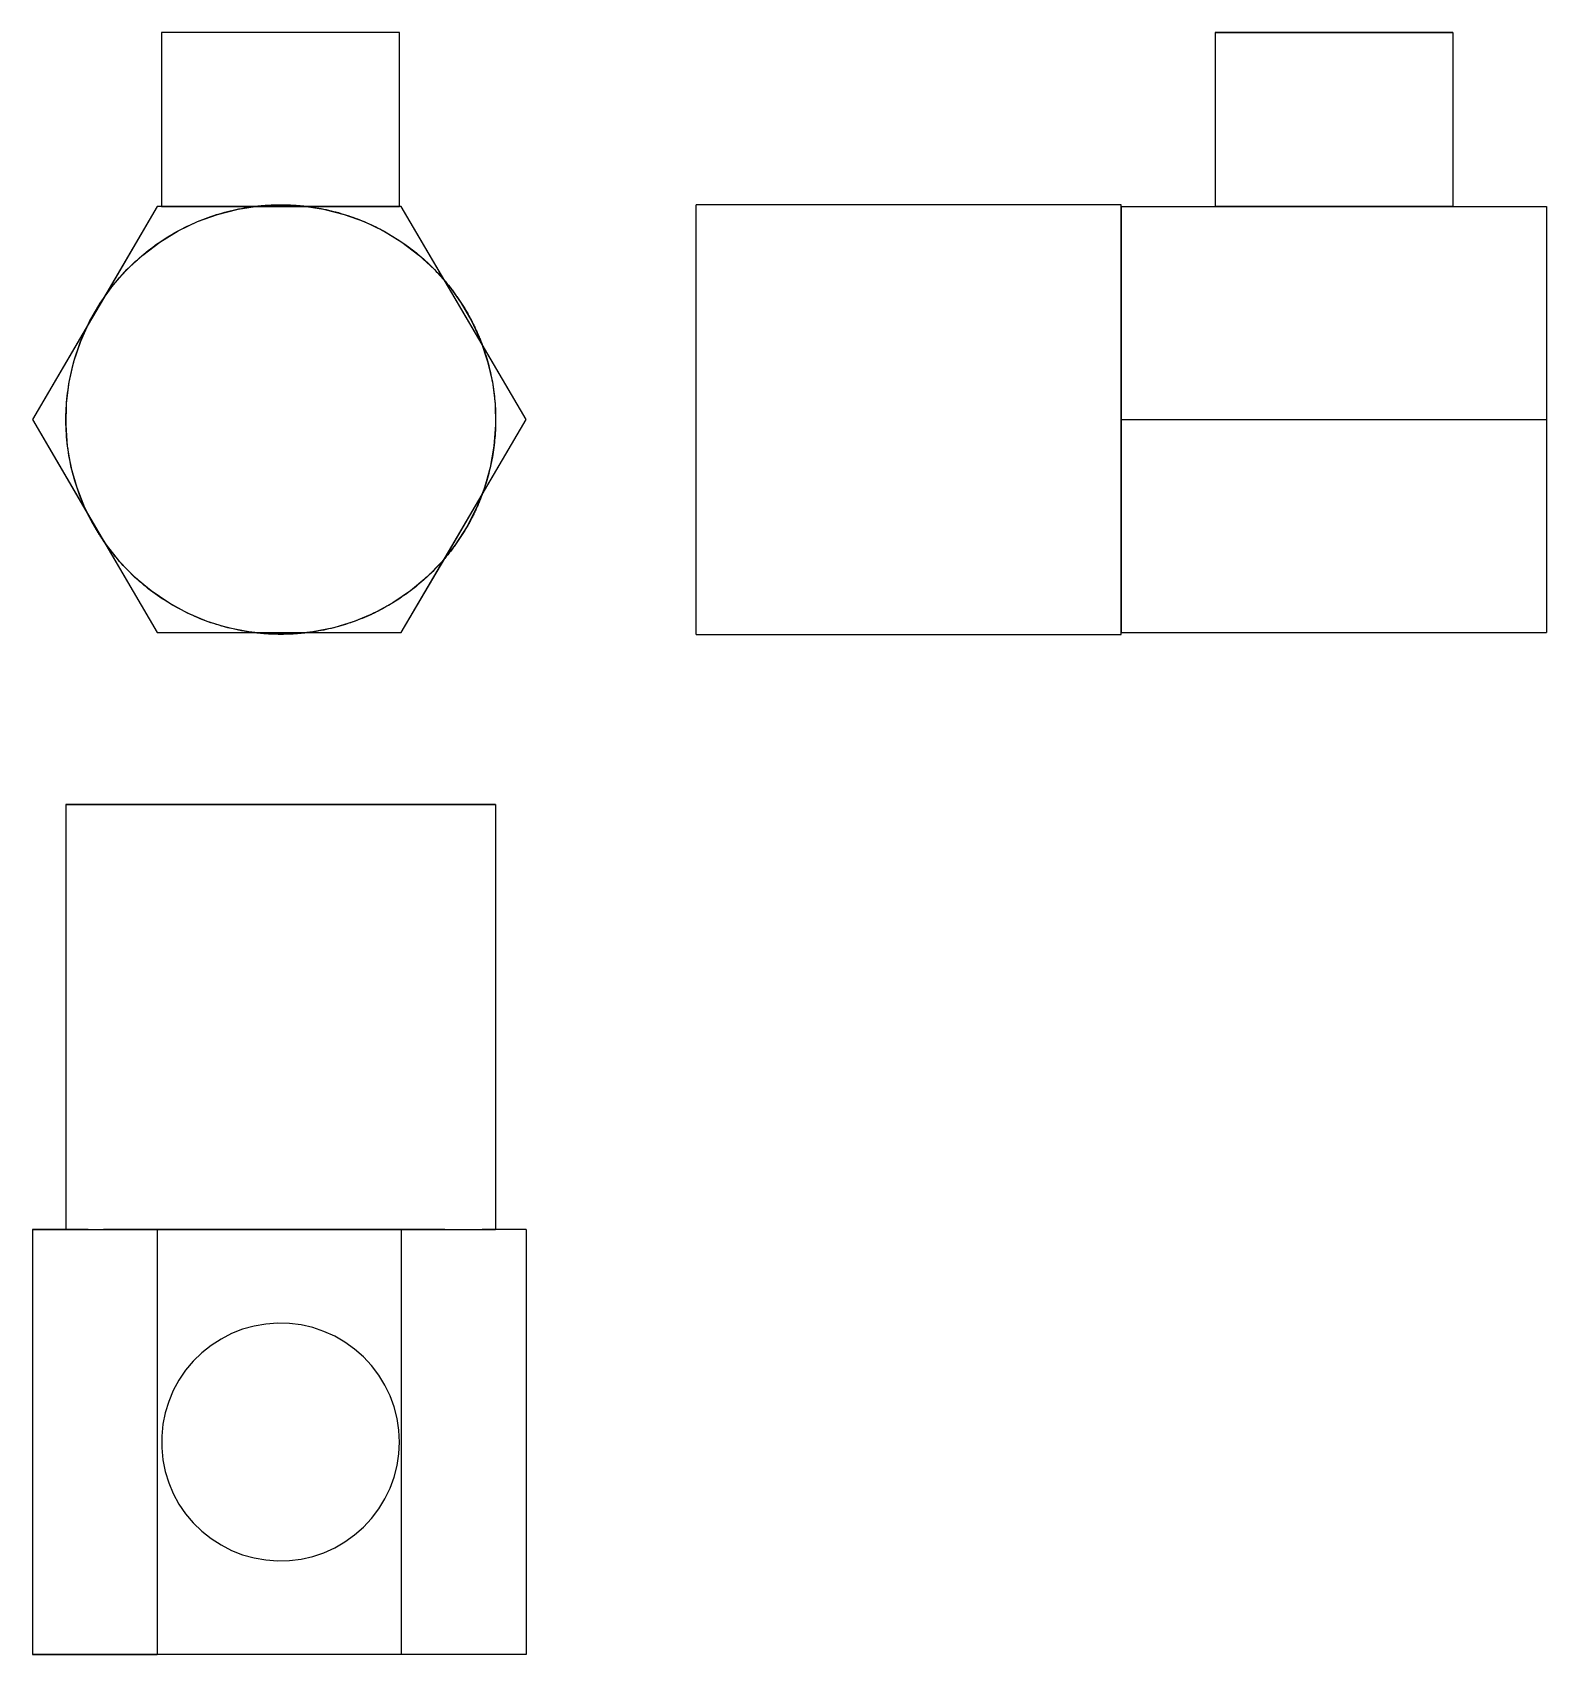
# Model space of a CAD drawing. Extents: x 0 to 1.56, y 0 to 1.67.
import ezdxf

# ---------------------------------------------------------------- set-up
doc = ezdxf.new("R2010")
doc.units = 0
doc.linetypes.add('HIDDEN', pattern=[9, 6, -3])
for name, color, linetype in [('FRONT', 7, 'CONTINUOUS'), ('FRONT_HID', 7, 'HIDDEN'), ('LEFT', 7, 'CONTINUOUS'), ('LEFT_HID', 7, 'HIDDEN'), ('TOP', 7, 'CONTINUOUS'), ('TOP_HID', 7, 'HIDDEN')]:
    doc.layers.add(name, color=color, linetype=linetype)

msp = doc.modelspace()

# ---------------------------------------------------------------- linework, layer by layer
at = {"layer": 'FRONT'}
for p, q in [((0.377549, 1.66949), (0.132812, 1.66949)), ((0.132812, 1.66949), (0.132812, 1.490213)), ((0.377549, 1.490213), (0.377549, 1.66949)), ((0.128289, 1.490213), (0.073037, 1.395823)), ((0.226654, 1.490213), (0.128289, 1.490213)), ((0.190353, 1.482284), (0.211709, 1.487722)), ((0.211709, 1.487722), (0.2335, 1.491006)), ((0.2335, 1.491006), (0.25551, 1.492105)), ((0.25551, 1.492105), (0.27752, 1.491006)), ((0.27752, 1.491006), (0.299311, 1.487722)), ((0.379523, 1.490213), (0.284365, 1.490213)), ((0.299311, 1.487722), (0.320666, 1.482284)), ((0.424165, 1.413949), (0.379523, 1.490213)), ((0.149791, 1.465185), (0.169645, 1.474747)), ((0.169645, 1.474747), (0.190353, 1.482284)), ((0.320666, 1.482284), (0.341374, 1.474747)), ((0.341374, 1.474747), (0.361229, 1.465185)), ((0.11342, 1.440388), (0.130986, 1.453694)), ((0.130986, 1.453694), (0.149791, 1.465185)), ((0.361229, 1.465185), (0.380033, 1.453694)), ((0.380033, 1.453694), (0.3976, 1.440388)), ((0.097266, 1.425399), (0.11342, 1.440388)), ((0.3976, 1.440388), (0.413754, 1.425399)), ((0.082684, 1.408876), (0.097266, 1.425399)), ((0.413754, 1.425399), (0.428336, 1.408876)), ((0.06982, 1.390983), (0.082684, 1.408876)), ((0.428336, 1.408876), (0.4412, 1.390983)), ((0.058801, 1.371899), (0.06982, 1.390983)), ((0.4412, 1.390983), (0.452218, 1.371899)), ((0.057379, 1.369074), (0, 1.271052)), ((0.049738, 1.351812), (0.058801, 1.371899)), ((0.452218, 1.371899), (0.461282, 1.351812)), ((0.042719, 1.330922), (0.049738, 1.351812)), ((0.461282, 1.351812), (0.4683, 1.330922)), ((0.507813, 1.271052), (0.462681, 1.348151)), ((0.037816, 1.309438), (0.042719, 1.330922)), ((0.4683, 1.330922), (0.473204, 1.309438)), ((0.035075, 1.287571), (0.037816, 1.309438)), ((0.473204, 1.309438), (0.475944, 1.287571)), ((0.034526, 1.265541), (0.035075, 1.287571)), ((0.475944, 1.287571), (0.476494, 1.265541)), ((0, 1.271052), (0.057379, 1.17303)), ((0.462681, 1.193953), (0.507813, 1.271052)), ((0.036173, 1.243566), (0.034526, 1.265541)), ((0.476494, 1.265541), (0.474847, 1.243566)), ((0.039999, 1.221863), (0.036173, 1.243566)), ((0.474847, 1.243566), (0.47102, 1.221863)), ((0.045968, 1.20065), (0.039999, 1.221863)), ((0.47102, 1.221863), (0.465052, 1.20065)), ((0.054019, 1.180136), (0.045968, 1.20065)), ((0.465052, 1.20065), (0.457001, 1.180136)), ((0.064073, 1.160526), (0.054019, 1.180136)), ((0.457001, 1.180136), (0.446947, 1.160526)), ((0.076029, 1.142014), (0.064073, 1.160526)), ((0.446947, 1.160526), (0.434991, 1.142014)), ((0.073037, 1.146281), (0.128289, 1.051891)), ((0.089769, 1.124785), (0.076029, 1.142014)), ((0.434991, 1.142014), (0.421251, 1.124785)), ((0.105156, 1.109009), (0.089769, 1.124785)), ((0.379523, 1.051891), (0.424165, 1.128155)), ((0.421251, 1.124785), (0.405864, 1.109009)), ((0.122037, 1.094844), (0.105156, 1.109009)), ((0.405864, 1.109009), (0.388982, 1.094844)), ((0.140245, 1.08243), (0.122037, 1.094844)), ((0.388982, 1.094844), (0.370774, 1.08243)), ((0.159599, 1.071891), (0.140245, 1.08243)), ((0.179905, 1.063331), (0.159599, 1.071891)), ((0.351421, 1.071891), (0.331114, 1.063331)), ((0.370774, 1.08243), (0.351421, 1.071891)), ((0.128289, 1.051891), (0.226654, 1.051891)), ((0.200963, 1.056835), (0.179905, 1.063331)), ((0.222564, 1.052468), (0.200963, 1.056835)), ((0.244491, 1.050274), (0.222564, 1.052468)), ((0.288456, 1.052468), (0.266528, 1.050274)), ((0.284365, 1.051891), (0.379523, 1.051891)), ((0.310056, 1.056835), (0.288456, 1.052468)), ((0.331114, 1.063331), (0.310056, 1.056835)), ((0.266528, 1.050274), (0.244491, 1.050274))]:
    msp.add_line(p, q, dxfattribs=at)
at = {"layer": 'FRONT_HID', "linetype": 'HIDDEN'}
for p, q in [((0.128289, 1.490213), (0, 1.271052)), ((0.379523, 1.490213), (0.128289, 1.490213)), ((0.377549, 1.490213), (0.132812, 1.490213)), ((0.132812, 1.490213), (0.377549, 1.490213)), ((0.200622, 1.485182), (0.203482, 1.485895)), ((0.203482, 1.485895), (0.206351, 1.486569)), ((0.206351, 1.486569), (0.20923, 1.487206)), ((0.20923, 1.487206), (0.212116, 1.487804)), ((0.212116, 1.487804), (0.215011, 1.488363)), ((0.215011, 1.488363), (0.217912, 1.488884)), ((0.217912, 1.488884), (0.22082, 1.489366)), ((0.22082, 1.489366), (0.223734, 1.489809)), ((0.223734, 1.489809), (0.226654, 1.490213)), ((0.226654, 1.490213), (0.22711, 1.490273)), ((0.284365, 1.490213), (0.226654, 1.490213)), ((0.22711, 1.490273), (0.227565, 1.490331)), ((0.227565, 1.490331), (0.228021, 1.490389)), ((0.228021, 1.490389), (0.228477, 1.490446)), ((0.228477, 1.490446), (0.228933, 1.490501)), ((0.228933, 1.490501), (0.229389, 1.490556)), ((0.229389, 1.490556), (0.229845, 1.49061)), ((0.229845, 1.49061), (0.230301, 1.490663)), ((0.230301, 1.490663), (0.230758, 1.490715)), ((0.230758, 1.490715), (0.231214, 1.490766)), ((0.231214, 1.490766), (0.231671, 1.490816)), ((0.231671, 1.490816), (0.232128, 1.490865)), ((0.232128, 1.490865), (0.232584, 1.490913)), ((0.232584, 1.490913), (0.233041, 1.49096)), ((0.233041, 1.49096), (0.233498, 1.491006)), ((0.233498, 1.491006), (0.233955, 1.491051)), ((0.233955, 1.491051), (0.234413, 1.491096)), ((0.234413, 1.491096), (0.23487, 1.491139)), ((0.23487, 1.491139), (0.235327, 1.491181)), ((0.235327, 1.491181), (0.235785, 1.491223)), ((0.235785, 1.491223), (0.236242, 1.491263)), ((0.236242, 1.491263), (0.2367, 1.491303)), ((0.2367, 1.491303), (0.237158, 1.491342)), ((0.237158, 1.491342), (0.237615, 1.491379)), ((0.237615, 1.491379), (0.238073, 1.491416)), ((0.238073, 1.491416), (0.238531, 1.491452)), ((0.238531, 1.491452), (0.238989, 1.491487)), ((0.238989, 1.491487), (0.239447, 1.49152)), ((0.239447, 1.49152), (0.239905, 1.491553)), ((0.239905, 1.491553), (0.240364, 1.491585)), ((0.240364, 1.491585), (0.240822, 1.491616)), ((0.240822, 1.491616), (0.24128, 1.491646)), ((0.24128, 1.491646), (0.241739, 1.491675)), ((0.241739, 1.491675), (0.242197, 1.491704)), ((0.242197, 1.491704), (0.242656, 1.491731)), ((0.242656, 1.491731), (0.243114, 1.491757)), ((0.243114, 1.491757), (0.243573, 1.491782)), ((0.243573, 1.491782), (0.244032, 1.491807)), ((0.244032, 1.491807), (0.24449, 1.49183)), ((0.24449, 1.49183), (0.244949, 1.491852)), ((0.244949, 1.491852), (0.245408, 1.491874)), ((0.245408, 1.491874), (0.245867, 1.491894)), ((0.245867, 1.491894), (0.246326, 1.491914)), ((0.246326, 1.491914), (0.246785, 1.491933)), ((0.246785, 1.491933), (0.247244, 1.49195)), ((0.247244, 1.49195), (0.247703, 1.491967)), ((0.247703, 1.491967), (0.248162, 1.491983)), ((0.248162, 1.491983), (0.248621, 1.491997)), ((0.248621, 1.491997), (0.24908, 1.492011)), ((0.24908, 1.492011), (0.249539, 1.492024)), ((0.249539, 1.492024), (0.249998, 1.492036)), ((0.249998, 1.492036), (0.250458, 1.492047)), ((0.250458, 1.492047), (0.250917, 1.492057)), ((0.250917, 1.492057), (0.251376, 1.492066)), ((0.251376, 1.492066), (0.251835, 1.492074)), ((0.251835, 1.492074), (0.252295, 1.492081)), ((0.252295, 1.492081), (0.252754, 1.492088)), ((0.252754, 1.492088), (0.253213, 1.492093)), ((0.253213, 1.492093), (0.253673, 1.492097)), ((0.253673, 1.492097), (0.254132, 1.4921)), ((0.254132, 1.4921), (0.254591, 1.492103)), ((0.254591, 1.492103), (0.255051, 1.492104)), ((0.255051, 1.492104), (0.25551, 1.492105)), ((0.25551, 1.492105), (0.255969, 1.492104)), ((0.255969, 1.492104), (0.256429, 1.492103)), ((0.256429, 1.492103), (0.256888, 1.4921)), ((0.256888, 1.4921), (0.257347, 1.492097)), ((0.257347, 1.492097), (0.257807, 1.492093)), ((0.257807, 1.492093), (0.258266, 1.492088)), ((0.258266, 1.492088), (0.258725, 1.492081)), ((0.258725, 1.492081), (0.259184, 1.492074)), ((0.259184, 1.492074), (0.259644, 1.492066)), ((0.259644, 1.492066), (0.260103, 1.492057)), ((0.260103, 1.492057), (0.260562, 1.492047)), ((0.260562, 1.492047), (0.261021, 1.492036)), ((0.261021, 1.492036), (0.26148, 1.492024)), ((0.26148, 1.492024), (0.26194, 1.492011)), ((0.26194, 1.492011), (0.262399, 1.491997)), ((0.262399, 1.491997), (0.262858, 1.491983)), ((0.262858, 1.491983), (0.263317, 1.491967)), ((0.263317, 1.491967), (0.263776, 1.49195)), ((0.263776, 1.49195), (0.264235, 1.491933)), ((0.264235, 1.491933), (0.264694, 1.491914)), ((0.264694, 1.491914), (0.265153, 1.491894)), ((0.265153, 1.491894), (0.265612, 1.491874)), ((0.265612, 1.491874), (0.266071, 1.491852)), ((0.266071, 1.491852), (0.266529, 1.49183)), ((0.266529, 1.49183), (0.266988, 1.491807)), ((0.266988, 1.491807), (0.267447, 1.491782)), ((0.267447, 1.491782), (0.267905, 1.491757)), ((0.267905, 1.491757), (0.268364, 1.491731)), ((0.268364, 1.491731), (0.268823, 1.491704)), ((0.268823, 1.491704), (0.269281, 1.491675)), ((0.269281, 1.491675), (0.269739, 1.491646)), ((0.269739, 1.491646), (0.270198, 1.491616)), ((0.270198, 1.491616), (0.270656, 1.491585)), ((0.270656, 1.491585), (0.271114, 1.491553)), ((0.271114, 1.491553), (0.271572, 1.49152)), ((0.271572, 1.49152), (0.272031, 1.491487)), ((0.272031, 1.491487), (0.272489, 1.491452)), ((0.272489, 1.491452), (0.272946, 1.491416)), ((0.272946, 1.491416), (0.273404, 1.491379)), ((0.273404, 1.491379), (0.273862, 1.491342)), ((0.273862, 1.491342), (0.27432, 1.491303)), ((0.27432, 1.491303), (0.274777, 1.491263)), ((0.274777, 1.491263), (0.275235, 1.491223)), ((0.275235, 1.491223), (0.275692, 1.491181)), ((0.275692, 1.491181), (0.27615, 1.491139)), ((0.27615, 1.491139), (0.276607, 1.491096)), ((0.276607, 1.491096), (0.277064, 1.491051)), ((0.277064, 1.491051), (0.277521, 1.491006)), ((0.277521, 1.491006), (0.277978, 1.49096)), ((0.277978, 1.49096), (0.278435, 1.490913)), ((0.278435, 1.490913), (0.278892, 1.490865)), ((0.278892, 1.490865), (0.279349, 1.490816)), ((0.279349, 1.490816), (0.279805, 1.490766)), ((0.279805, 1.490766), (0.280262, 1.490715)), ((0.280262, 1.490715), (0.280718, 1.490663)), ((0.280718, 1.490663), (0.281175, 1.49061)), ((0.281175, 1.49061), (0.281631, 1.490556)), ((0.281631, 1.490556), (0.282087, 1.490501)), ((0.282087, 1.490501), (0.282543, 1.490446)), ((0.282543, 1.490446), (0.282999, 1.490389)), ((0.282999, 1.490389), (0.283454, 1.490331)), ((0.283454, 1.490331), (0.28391, 1.490273)), ((0.28391, 1.490273), (0.284365, 1.490213)), ((0.284365, 1.490213), (0.286927, 1.489861)), ((0.286927, 1.489861), (0.289485, 1.489478)), ((0.289485, 1.489478), (0.292037, 1.489066)), ((0.292037, 1.489066), (0.294585, 1.488624)), ((0.294585, 1.488624), (0.297128, 1.488152)), ((0.297128, 1.488152), (0.299664, 1.48765)), ((0.299664, 1.48765), (0.302195, 1.487119)), ((0.302195, 1.487119), (0.304719, 1.486558)), ((0.304719, 1.486558), (0.307237, 1.485967)), ((0.307237, 1.485967), (0.309747, 1.485348)), ((0.507813, 1.271052), (0.379523, 1.490213)), ((0.156524, 1.468704), (0.159168, 1.470006)), ((0.159168, 1.470006), (0.16183, 1.471273)), ((0.16183, 1.471273), (0.164508, 1.472504)), ((0.164508, 1.472504), (0.167203, 1.4737)), ((0.167203, 1.4737), (0.169913, 1.47486)), ((0.169913, 1.47486), (0.172638, 1.475983)), ((0.172638, 1.475983), (0.175379, 1.47707)), ((0.175379, 1.47707), (0.178133, 1.47812)), ((0.178133, 1.47812), (0.180901, 1.479133)), ((0.180901, 1.479133), (0.183682, 1.48011)), ((0.183682, 1.48011), (0.186477, 1.481049)), ((0.186477, 1.481049), (0.189283, 1.481951)), ((0.189283, 1.481951), (0.192101, 1.482815)), ((0.192101, 1.482815), (0.194931, 1.483642)), ((0.194931, 1.483642), (0.197771, 1.484431)), ((0.197771, 1.484431), (0.200622, 1.485182)), ((0.309747, 1.485348), (0.31225, 1.484699)), ((0.31225, 1.484699), (0.314746, 1.48402)), ((0.314746, 1.48402), (0.317233, 1.483313)), ((0.317233, 1.483313), (0.319712, 1.482576)), ((0.319712, 1.482576), (0.322182, 1.481811)), ((0.322182, 1.481811), (0.324643, 1.481016)), ((0.324643, 1.481016), (0.327094, 1.480193)), ((0.327094, 1.480193), (0.329536, 1.479342)), ((0.329536, 1.479342), (0.331967, 1.478461)), ((0.331967, 1.478461), (0.334388, 1.477553)), ((0.334388, 1.477553), (0.336798, 1.476616)), ((0.336798, 1.476616), (0.339197, 1.475651)), ((0.339197, 1.475651), (0.341585, 1.474658)), ((0.341585, 1.474658), (0.343961, 1.473637)), ((0.343961, 1.473637), (0.346325, 1.472589)), ((0.346325, 1.472589), (0.348676, 1.471513)), ((0.348676, 1.471513), (0.351014, 1.470409)), ((0.351014, 1.470409), (0.35334, 1.469278)), ((0.35334, 1.469278), (0.355652, 1.46812)), ((0.128698, 1.452113), (0.131123, 1.453788)), ((0.131123, 1.453788), (0.133571, 1.45543)), ((0.133571, 1.45543), (0.136041, 1.45704)), ((0.136041, 1.45704), (0.138531, 1.458616)), ((0.138531, 1.458616), (0.141043, 1.46016)), ((0.141043, 1.46016), (0.143575, 1.461669)), ((0.143575, 1.461669), (0.146127, 1.463145)), ((0.146127, 1.463145), (0.148698, 1.464586)), ((0.148698, 1.464586), (0.151288, 1.465994)), ((0.151288, 1.465994), (0.153897, 1.467366)), ((0.153897, 1.467366), (0.156524, 1.468704)), ((0.355652, 1.46812), (0.35795, 1.466935)), ((0.35795, 1.466935), (0.360235, 1.465724)), ((0.360235, 1.465724), (0.362505, 1.464485)), ((0.362505, 1.464485), (0.36476, 1.46322)), ((0.36476, 1.46322), (0.367001, 1.461929)), ((0.367001, 1.461929), (0.369226, 1.460612)), ((0.369226, 1.460612), (0.371436, 1.459269)), ((0.371436, 1.459269), (0.373629, 1.4579)), ((0.373629, 1.4579), (0.375807, 1.456505)), ((0.375807, 1.456505), (0.377968, 1.455085)), ((0.377968, 1.455085), (0.380113, 1.45364)), ((0.380113, 1.45364), (0.38224, 1.45217)), ((0.107931, 1.435627), (0.110139, 1.43758)), ((0.110139, 1.43758), (0.112373, 1.439504)), ((0.112373, 1.439504), (0.114632, 1.441398)), ((0.114632, 1.441398), (0.116916, 1.443261)), ((0.116916, 1.443261), (0.119224, 1.445094)), ((0.119224, 1.445094), (0.121557, 1.446896)), ((0.121557, 1.446896), (0.123914, 1.448666)), ((0.123914, 1.448666), (0.126294, 1.450406)), ((0.126294, 1.450406), (0.128698, 1.452113)), ((0.38224, 1.45217), (0.38435, 1.450675)), ((0.38435, 1.450675), (0.386442, 1.449156)), ((0.386442, 1.449156), (0.388517, 1.447612)), ((0.388517, 1.447612), (0.390573, 1.446044)), ((0.390573, 1.446044), (0.392611, 1.444452)), ((0.392611, 1.444452), (0.39463, 1.442837)), ((0.39463, 1.442837), (0.39663, 1.441197)), ((0.39663, 1.441197), (0.398611, 1.439535)), ((0.398611, 1.439535), (0.400572, 1.437849)), ((0.400572, 1.437849), (0.402513, 1.436141)), ((0.402513, 1.436141), (0.404434, 1.43441)), ((0.091246, 1.418977), (0.093233, 1.421154)), ((0.093233, 1.421154), (0.095249, 1.423305)), ((0.095249, 1.423305), (0.097294, 1.425428)), ((0.097294, 1.425428), (0.099367, 1.427524)), ((0.099367, 1.427524), (0.101467, 1.429593)), ((0.101467, 1.429593), (0.103595, 1.431633)), ((0.103595, 1.431633), (0.10575, 1.433644)), ((0.10575, 1.433644), (0.107931, 1.435627)), ((0.404434, 1.43441), (0.406335, 1.432657)), ((0.406335, 1.432657), (0.408215, 1.430882)), ((0.408215, 1.430882), (0.410074, 1.429084)), ((0.410074, 1.429084), (0.411912, 1.427266)), ((0.411912, 1.427266), (0.413729, 1.425425)), ((0.413729, 1.425425), (0.415524, 1.423564)), ((0.415524, 1.423564), (0.417297, 1.421682)), ((0.417297, 1.421682), (0.419048, 1.419779)), ((0.419048, 1.419779), (0.420776, 1.417856)), ((0.076429, 1.400645), (0.078173, 1.403021)), ((0.078173, 1.403021), (0.079949, 1.405374)), ((0.079949, 1.405374), (0.081755, 1.407704)), ((0.081755, 1.407704), (0.083593, 1.410009)), ((0.083593, 1.410009), (0.085461, 1.412289)), ((0.085461, 1.412289), (0.08736, 1.414544)), ((0.08736, 1.414544), (0.089288, 1.416773)), ((0.089288, 1.416773), (0.091246, 1.418977)), ((0.420776, 1.417856), (0.422482, 1.415912)), ((0.422482, 1.415912), (0.424165, 1.413949)), ((0.462681, 1.348151), (0.424165, 1.413949)), ((0.424165, 1.413949), (0.424949, 1.413019)), ((0.424949, 1.413019), (0.425728, 1.412085)), ((0.425728, 1.412085), (0.426501, 1.411146)), ((0.426501, 1.411146), (0.427269, 1.410203)), ((0.427269, 1.410203), (0.428032, 1.409256)), ((0.428032, 1.409256), (0.42879, 1.408304)), ((0.42879, 1.408304), (0.429543, 1.407349)), ((0.429543, 1.407349), (0.43029, 1.406389)), ((0.43029, 1.406389), (0.431032, 1.405426)), ((0.431032, 1.405426), (0.431769, 1.404458)), ((0.431769, 1.404458), (0.4325, 1.403486)), ((0.4325, 1.403486), (0.433226, 1.40251)), ((0.433226, 1.40251), (0.433947, 1.40153)), ((0.073037, 1.395823), (0.057379, 1.369074)), ((0.066375, 1.385474), (0.06663, 1.385895)), ((0.06663, 1.385895), (0.066887, 1.386315)), ((0.066887, 1.386315), (0.067144, 1.386735)), ((0.067144, 1.386735), (0.067402, 1.387154)), ((0.067402, 1.387154), (0.067661, 1.387573)), ((0.067661, 1.387573), (0.067921, 1.387991)), ((0.067921, 1.387991), (0.068182, 1.388409)), ((0.068182, 1.388409), (0.068444, 1.388826)), ((0.068444, 1.388826), (0.068707, 1.389242)), ((0.068707, 1.389242), (0.06897, 1.389658)), ((0.06897, 1.389658), (0.069235, 1.390073)), ((0.069235, 1.390073), (0.069501, 1.390488)), ((0.069501, 1.390488), (0.069767, 1.390902)), ((0.069767, 1.390902), (0.070035, 1.391315)), ((0.070035, 1.391315), (0.070303, 1.391728)), ((0.070303, 1.391728), (0.070572, 1.39214)), ((0.070572, 1.39214), (0.070842, 1.392552)), ((0.070842, 1.392552), (0.071113, 1.392963)), ((0.071113, 1.392963), (0.071385, 1.393373)), ((0.071385, 1.393373), (0.071658, 1.393783)), ((0.071658, 1.393783), (0.071932, 1.394192)), ((0.071932, 1.394192), (0.072207, 1.394601)), ((0.072207, 1.394601), (0.072483, 1.395009)), ((0.072483, 1.395009), (0.072759, 1.395416)), ((0.072759, 1.395416), (0.073037, 1.395823)), ((0.073037, 1.395823), (0.074717, 1.398245)), ((0.074717, 1.398245), (0.076429, 1.400645)), ((0.433947, 1.40153), (0.434662, 1.400547)), ((0.434662, 1.400547), (0.435372, 1.399559)), ((0.435372, 1.399559), (0.436076, 1.398567)), ((0.436076, 1.398567), (0.436775, 1.397572)), ((0.436775, 1.397572), (0.437468, 1.396573)), ((0.437468, 1.396573), (0.438156, 1.39557)), ((0.438156, 1.39557), (0.438838, 1.394563)), ((0.438838, 1.394563), (0.439515, 1.393552)), ((0.439515, 1.393552), (0.440186, 1.392538)), ((0.440186, 1.392538), (0.440852, 1.39152)), ((0.440852, 1.39152), (0.441512, 1.390498)), ((0.441512, 1.390498), (0.442167, 1.389473)), ((0.442167, 1.389473), (0.442815, 1.388444)), ((0.442815, 1.388444), (0.443458, 1.387412)), ((0.443458, 1.387412), (0.444096, 1.386376)), ((0.444096, 1.386376), (0.444727, 1.385337)), ((0.05597, 1.366174), (0.057379, 1.369074)), ((0.057379, 1.369074), (0.057597, 1.369515)), ((0.057597, 1.369515), (0.057817, 1.369956)), ((0.057817, 1.369956), (0.058038, 1.370396)), ((0.058038, 1.370396), (0.05826, 1.370835)), ((0.05826, 1.370835), (0.058483, 1.371275)), ((0.058483, 1.371275), (0.058706, 1.371713)), ((0.058706, 1.371713), (0.058931, 1.372151)), ((0.058931, 1.372151), (0.059157, 1.372589)), ((0.059157, 1.372589), (0.059383, 1.373026)), ((0.059383, 1.373026), (0.059611, 1.373463)), ((0.059611, 1.373463), (0.05984, 1.373899)), ((0.05984, 1.373899), (0.060069, 1.374334)), ((0.060069, 1.374334), (0.0603, 1.374769)), ((0.0603, 1.374769), (0.060531, 1.375204)), ((0.060531, 1.375204), (0.060764, 1.375638)), ((0.060764, 1.375638), (0.060997, 1.376072)), ((0.060997, 1.376072), (0.061232, 1.376505)), ((0.061232, 1.376505), (0.061467, 1.376937)), ((0.061467, 1.376937), (0.061703, 1.377369)), ((0.061703, 1.377369), (0.061941, 1.3778)), ((0.061941, 1.3778), (0.062179, 1.378231)), ((0.062179, 1.378231), (0.062418, 1.378662)), ((0.062418, 1.378662), (0.062658, 1.379092)), ((0.062658, 1.379092), (0.062899, 1.379521)), ((0.062899, 1.379521), (0.063141, 1.37995)), ((0.063141, 1.37995), (0.063385, 1.380378)), ((0.063385, 1.380378), (0.063629, 1.380806)), ((0.063629, 1.380806), (0.063873, 1.381233)), ((0.063873, 1.381233), (0.064119, 1.381659)), ((0.064119, 1.381659), (0.064366, 1.382085)), ((0.064366, 1.382085), (0.064614, 1.382511)), ((0.064614, 1.382511), (0.064863, 1.382936)), ((0.064863, 1.382936), (0.065112, 1.38336)), ((0.065112, 1.38336), (0.065363, 1.383784)), ((0.065363, 1.383784), (0.065615, 1.384207)), ((0.065615, 1.384207), (0.065867, 1.38463)), ((0.065867, 1.38463), (0.066121, 1.385052)), ((0.066121, 1.385052), (0.066375, 1.385474)), ((0.444727, 1.385337), (0.445353, 1.384294)), ((0.445353, 1.384294), (0.445974, 1.383248)), ((0.445974, 1.383248), (0.446588, 1.382198)), ((0.446588, 1.382198), (0.447197, 1.381145)), ((0.447197, 1.381145), (0.447799, 1.380089)), ((0.447799, 1.380089), (0.448396, 1.379029)), ((0.448396, 1.379029), (0.448988, 1.377966)), ((0.448988, 1.377966), (0.449573, 1.3769)), ((0.449573, 1.3769), (0.450152, 1.375831)), ((0.450152, 1.375831), (0.450726, 1.374758)), ((0.450726, 1.374758), (0.451294, 1.373682)), ((0.451294, 1.373682), (0.451855, 1.372604)), ((0.451855, 1.372604), (0.452411, 1.371522)), ((0.452411, 1.371522), (0.452961, 1.370437)), ((0.452961, 1.370437), (0.453505, 1.369349)), ((0.453505, 1.369349), (0.454043, 1.368258)), ((0.04957, 1.351383), (0.050763, 1.354378)), ((0.050763, 1.354378), (0.052, 1.357355)), ((0.052, 1.357355), (0.053281, 1.360314)), ((0.053281, 1.360314), (0.054604, 1.363254)), ((0.054604, 1.363254), (0.05597, 1.366174)), ((0.454043, 1.368258), (0.454574, 1.367164)), ((0.454574, 1.367164), (0.4551, 1.366068)), ((0.4551, 1.366068), (0.45562, 1.364968)), ((0.45562, 1.364968), (0.456134, 1.363865)), ((0.456134, 1.363865), (0.456641, 1.36276)), ((0.456641, 1.36276), (0.457143, 1.361652)), ((0.457143, 1.361652), (0.457638, 1.360541)), ((0.457638, 1.360541), (0.458128, 1.359428)), ((0.458128, 1.359428), (0.458611, 1.358312)), ((0.458611, 1.358312), (0.459088, 1.357193)), ((0.459088, 1.357193), (0.459559, 1.356072)), ((0.459559, 1.356072), (0.460024, 1.354948)), ((0.460024, 1.354948), (0.460482, 1.353821)), ((0.460482, 1.353821), (0.460934, 1.352692)), ((0.460934, 1.352692), (0.46138, 1.35156)), ((0.043337, 1.333077), (0.044264, 1.336164)), ((0.044264, 1.336164), (0.045236, 1.339238)), ((0.045236, 1.339238), (0.046253, 1.342298)), ((0.046253, 1.342298), (0.047315, 1.345342)), ((0.047315, 1.345342), (0.04842, 1.348371)), ((0.04842, 1.348371), (0.04957, 1.351383)), ((0.46138, 1.35156), (0.46182, 1.350426)), ((0.46182, 1.350426), (0.462254, 1.34929)), ((0.462254, 1.34929), (0.462681, 1.348151)), ((0.462681, 1.348151), (0.46354, 1.345803)), ((0.46354, 1.345803), (0.464372, 1.343446)), ((0.464372, 1.343446), (0.465177, 1.341079)), ((0.465177, 1.341079), (0.465956, 1.338703)), ((0.465956, 1.338703), (0.466708, 1.336319)), ((0.466708, 1.336319), (0.467432, 1.333926)), ((0.039382, 1.317453), (0.040082, 1.3206)), ((0.040082, 1.3206), (0.040827, 1.323737)), ((0.040827, 1.323737), (0.041618, 1.326862)), ((0.041618, 1.326862), (0.042455, 1.329976)), ((0.042455, 1.329976), (0.043337, 1.333077)), ((0.467432, 1.333926), (0.46813, 1.331525)), ((0.46813, 1.331525), (0.4688, 1.329116)), ((0.4688, 1.329116), (0.469443, 1.3267)), ((0.469443, 1.3267), (0.470059, 1.324277)), ((0.470059, 1.324277), (0.470647, 1.321847)), ((0.470647, 1.321847), (0.471208, 1.319411)), ((0.471208, 1.319411), (0.471741, 1.316968)), ((0.036576, 1.301583), (0.037044, 1.304772)), ((0.037044, 1.304772), (0.037559, 1.307955)), ((0.037559, 1.307955), (0.038121, 1.31113)), ((0.038121, 1.31113), (0.038728, 1.314296)), ((0.038728, 1.314296), (0.039382, 1.317453)), ((0.471741, 1.316968), (0.472247, 1.31452)), ((0.472247, 1.31452), (0.472724, 1.312066)), ((0.472724, 1.312066), (0.473174, 1.309606)), ((0.473174, 1.309606), (0.473597, 1.307142)), ((0.473597, 1.307142), (0.473991, 1.304673)), ((0.473991, 1.304673), (0.474357, 1.3022)), ((0.034745, 1.282331), (0.034933, 1.28555)), ((0.034933, 1.28555), (0.035168, 1.288765)), ((0.035168, 1.288765), (0.03545, 1.291977)), ((0.03545, 1.291977), (0.035778, 1.295184)), ((0.035778, 1.295184), (0.036154, 1.298386)), ((0.036154, 1.298386), (0.036576, 1.301583)), ((0.474357, 1.3022), (0.474695, 1.299723)), ((0.474695, 1.299723), (0.475006, 1.297242)), ((0.475006, 1.297242), (0.475288, 1.294758)), ((0.475288, 1.294758), (0.475542, 1.292271)), ((0.475542, 1.292271), (0.475768, 1.289781)), ((0.475768, 1.289781), (0.475965, 1.287289)), ((0.475965, 1.287289), (0.476135, 1.284794)), ((0, 1.271052), (0.128289, 1.051891)), ((0.034463, 1.272664), (0.03451, 1.275888)), ((0.034463, 1.26944), (0.034463, 1.272664)), ((0.03451, 1.266216), (0.034463, 1.26944)), ((0.03451, 1.275888), (0.034604, 1.27911)), ((0.034604, 1.27911), (0.034745, 1.282331)), ((0.379523, 1.051891), (0.507813, 1.271052)), ((0.476135, 1.284794), (0.476276, 1.282298)), ((0.476276, 1.282298), (0.476389, 1.2798)), ((0.476389, 1.2798), (0.476474, 1.277302)), ((0.476474, 1.277302), (0.476531, 1.274802)), ((0.476531, 1.274802), (0.476559, 1.272302)), ((0.476559, 1.269802), (0.476531, 1.267302)), ((0.476559, 1.272302), (0.476559, 1.269802)), ((0.034604, 1.262994), (0.03451, 1.266216)), ((0.034745, 1.259773), (0.034604, 1.262994)), ((0.034933, 1.256554), (0.034745, 1.259773)), ((0.035168, 1.253339), (0.034933, 1.256554)), ((0.03545, 1.250127), (0.035168, 1.253339)), ((0.475768, 1.252323), (0.475542, 1.249834)), ((0.475965, 1.254816), (0.475768, 1.252323)), ((0.476135, 1.25731), (0.475965, 1.254816)), ((0.476276, 1.259806), (0.476135, 1.25731)), ((0.476389, 1.262304), (0.476276, 1.259806)), ((0.476474, 1.264803), (0.476389, 1.262304)), ((0.476531, 1.267302), (0.476474, 1.264803)), ((0.035778, 1.24692), (0.03545, 1.250127)), ((0.036154, 1.243718), (0.035778, 1.24692)), ((0.036576, 1.240522), (0.036154, 1.243718)), ((0.037044, 1.237332), (0.036576, 1.240522)), ((0.037559, 1.234149), (0.037044, 1.237332)), ((0.473991, 1.237431), (0.473597, 1.234962)), ((0.474357, 1.239904), (0.473991, 1.237431)), ((0.474695, 1.242381), (0.474357, 1.239904)), ((0.475006, 1.244862), (0.474695, 1.242381)), ((0.475288, 1.247346), (0.475006, 1.244862)), ((0.475542, 1.249834), (0.475288, 1.247346)), ((0.038121, 1.230975), (0.037559, 1.234149)), ((0.038728, 1.227808), (0.038121, 1.230975)), ((0.039382, 1.224651), (0.038728, 1.227808)), ((0.040082, 1.221504), (0.039382, 1.224651)), ((0.040827, 1.218368), (0.040082, 1.221504)), ((0.470647, 1.220257), (0.470059, 1.217827)), ((0.471208, 1.222693), (0.470647, 1.220257)), ((0.471741, 1.225136), (0.471208, 1.222693)), ((0.472247, 1.227585), (0.471741, 1.225136)), ((0.472724, 1.230039), (0.472247, 1.227585)), ((0.473174, 1.232498), (0.472724, 1.230039)), ((0.473597, 1.234962), (0.473174, 1.232498)), ((0.041618, 1.215242), (0.040827, 1.218368)), ((0.042455, 1.212129), (0.041618, 1.215242)), ((0.043337, 1.209028), (0.042455, 1.212129)), ((0.044264, 1.20594), (0.043337, 1.209028)), ((0.045236, 1.202866), (0.044264, 1.20594)), ((0.046253, 1.199806), (0.045236, 1.202866)), ((0.465956, 1.203401), (0.465177, 1.201025)), ((0.466708, 1.205786), (0.465956, 1.203401)), ((0.467432, 1.208178), (0.466708, 1.205786)), ((0.46813, 1.210579), (0.467432, 1.208178)), ((0.4688, 1.212988), (0.46813, 1.210579)), ((0.469443, 1.215404), (0.4688, 1.212988)), ((0.470059, 1.217827), (0.469443, 1.215404)), ((0.047315, 1.196762), (0.046253, 1.199806)), ((0.04842, 1.193734), (0.047315, 1.196762)), ((0.04957, 1.190722), (0.04842, 1.193734)), ((0.050763, 1.187727), (0.04957, 1.190722)), ((0.052, 1.184749), (0.050763, 1.187727)), ((0.424165, 1.128155), (0.462681, 1.193953)), ((0.459559, 1.186033), (0.459088, 1.184911)), ((0.460024, 1.187157), (0.459559, 1.186033)), ((0.460482, 1.188283), (0.460024, 1.187157)), ((0.460934, 1.189412), (0.460482, 1.188283)), ((0.46138, 1.190544), (0.460934, 1.189412)), ((0.46182, 1.191678), (0.46138, 1.190544)), ((0.462254, 1.192814), (0.46182, 1.191678)), ((0.462681, 1.193953), (0.462254, 1.192814)), ((0.46354, 1.196301), (0.462681, 1.193953)), ((0.464372, 1.198659), (0.46354, 1.196301)), ((0.465177, 1.201025), (0.464372, 1.198659)), ((0.053281, 1.181791), (0.052, 1.184749)), ((0.054604, 1.178851), (0.053281, 1.181791)), ((0.05597, 1.17593), (0.054604, 1.178851)), ((0.057379, 1.17303), (0.05597, 1.17593)), ((0.057597, 1.172589), (0.057379, 1.17303)), ((0.057379, 1.17303), (0.073037, 1.146281)), ((0.057817, 1.172149), (0.057597, 1.172589)), ((0.058038, 1.171709), (0.057817, 1.172149)), ((0.05826, 1.171269), (0.058038, 1.171709)), ((0.058483, 1.17083), (0.05826, 1.171269)), ((0.058706, 1.170391), (0.058483, 1.17083)), ((0.058931, 1.169953), (0.058706, 1.170391)), ((0.059157, 1.169515), (0.058931, 1.169953)), ((0.059383, 1.169078), (0.059157, 1.169515)), ((0.059611, 1.168642), (0.059383, 1.169078)), ((0.451855, 1.169501), (0.451294, 1.168422)), ((0.452411, 1.170583), (0.451855, 1.169501)), ((0.452961, 1.171667), (0.452411, 1.170583)), ((0.453505, 1.172755), (0.452961, 1.171667)), ((0.454043, 1.173846), (0.453505, 1.172755)), ((0.454574, 1.17494), (0.454043, 1.173846)), ((0.4551, 1.176037), (0.454574, 1.17494)), ((0.45562, 1.177136), (0.4551, 1.176037)), ((0.456134, 1.178239), (0.45562, 1.177136)), ((0.456641, 1.179344), (0.456134, 1.178239)), ((0.457143, 1.180452), (0.456641, 1.179344)), ((0.457638, 1.181563), (0.457143, 1.180452)), ((0.458128, 1.182676), (0.457638, 1.181563)), ((0.458611, 1.183793), (0.458128, 1.182676)), ((0.459088, 1.184911), (0.458611, 1.183793)), ((0.05984, 1.168206), (0.059611, 1.168642)), ((0.060069, 1.16777), (0.05984, 1.168206)), ((0.0603, 1.167335), (0.060069, 1.16777)), ((0.060531, 1.1669), (0.0603, 1.167335)), ((0.060764, 1.166466), (0.060531, 1.1669)), ((0.060997, 1.166033), (0.060764, 1.166466)), ((0.061232, 1.1656), (0.060997, 1.166033)), ((0.061467, 1.165167), (0.061232, 1.1656)), ((0.061703, 1.164735), (0.061467, 1.165167)), ((0.061941, 1.164304), (0.061703, 1.164735)), ((0.062179, 1.163873), (0.061941, 1.164304)), ((0.062418, 1.163443), (0.062179, 1.163873)), ((0.062658, 1.163013), (0.062418, 1.163443)), ((0.062899, 1.162583), (0.062658, 1.163013)), ((0.063141, 1.162155), (0.062899, 1.162583)), ((0.063385, 1.161726), (0.063141, 1.162155)), ((0.063629, 1.161299), (0.063385, 1.161726)), ((0.063873, 1.160872), (0.063629, 1.161299)), ((0.064119, 1.160445), (0.063873, 1.160872)), ((0.064366, 1.160019), (0.064119, 1.160445)), ((0.064614, 1.159594), (0.064366, 1.160019)), ((0.064863, 1.159169), (0.064614, 1.159594)), ((0.065112, 1.158744), (0.064863, 1.159169)), ((0.065363, 1.15832), (0.065112, 1.158744)), ((0.065615, 1.157897), (0.065363, 1.15832)), ((0.065867, 1.157474), (0.065615, 1.157897)), ((0.066121, 1.157052), (0.065867, 1.157474)), ((0.066375, 1.156631), (0.066121, 1.157052)), ((0.06663, 1.15621), (0.066375, 1.156631)), ((0.066887, 1.155789), (0.06663, 1.15621)), ((0.067144, 1.155369), (0.066887, 1.155789)), ((0.067402, 1.15495), (0.067144, 1.155369)), ((0.067661, 1.154531), (0.067402, 1.15495)), ((0.067921, 1.154113), (0.067661, 1.154531)), ((0.068182, 1.153696), (0.067921, 1.154113)), ((0.068444, 1.153279), (0.068182, 1.153696)), ((0.068707, 1.152862), (0.068444, 1.153279)), ((0.06897, 1.152446), (0.068707, 1.152862)), ((0.069235, 1.152031), (0.06897, 1.152446)), ((0.069501, 1.151617), (0.069235, 1.152031)), ((0.442167, 1.152631), (0.441512, 1.151606)), ((0.442815, 1.15366), (0.442167, 1.152631)), ((0.443458, 1.154692), (0.442815, 1.15366)), ((0.444096, 1.155728), (0.443458, 1.154692)), ((0.444727, 1.156767), (0.444096, 1.155728)), ((0.445353, 1.15781), (0.444727, 1.156767)), ((0.445974, 1.158857), (0.445353, 1.15781)), ((0.446588, 1.159906), (0.445974, 1.158857)), ((0.447197, 1.160959), (0.446588, 1.159906)), ((0.447799, 1.162016), (0.447197, 1.160959)), ((0.448396, 1.163075), (0.447799, 1.162016)), ((0.448988, 1.164138), (0.448396, 1.163075)), ((0.449573, 1.165204), (0.448988, 1.164138)), ((0.450152, 1.166274), (0.449573, 1.165204)), ((0.450726, 1.167346), (0.450152, 1.166274)), ((0.451294, 1.168422), (0.450726, 1.167346)), ((0.069767, 1.151203), (0.069501, 1.151617)), ((0.070035, 1.150789), (0.069767, 1.151203)), ((0.070303, 1.150376), (0.070035, 1.150789)), ((0.070572, 1.149964), (0.070303, 1.150376)), ((0.070842, 1.149552), (0.070572, 1.149964)), ((0.071113, 1.149141), (0.070842, 1.149552)), ((0.071385, 1.148731), (0.071113, 1.149141)), ((0.071658, 1.148321), (0.071385, 1.148731)), ((0.071932, 1.147912), (0.071658, 1.148321)), ((0.072207, 1.147503), (0.071932, 1.147912)), ((0.072483, 1.147095), (0.072207, 1.147503)), ((0.072759, 1.146688), (0.072483, 1.147095)), ((0.073037, 1.146281), (0.072759, 1.146688)), ((0.074717, 1.143859), (0.073037, 1.146281)), ((0.076429, 1.141459), (0.074717, 1.143859)), ((0.078173, 1.139083), (0.076429, 1.141459)), ((0.079949, 1.13673), (0.078173, 1.139083)), ((0.081755, 1.134401), (0.079949, 1.13673)), ((0.43029, 1.135715), (0.429543, 1.134755)), ((0.431032, 1.136679), (0.43029, 1.135715)), ((0.431769, 1.137646), (0.431032, 1.136679)), ((0.4325, 1.138618), (0.431769, 1.137646)), ((0.433226, 1.139594), (0.4325, 1.138618)), ((0.433947, 1.140574), (0.433226, 1.139594)), ((0.434662, 1.141558), (0.433947, 1.140574)), ((0.435372, 1.142545), (0.434662, 1.141558)), ((0.436076, 1.143537), (0.435372, 1.142545)), ((0.436775, 1.144532), (0.436076, 1.143537)), ((0.437468, 1.145532), (0.436775, 1.144532)), ((0.438156, 1.146535), (0.437468, 1.145532)), ((0.438838, 1.147541), (0.438156, 1.146535)), ((0.439515, 1.148552), (0.438838, 1.147541)), ((0.440186, 1.149566), (0.439515, 1.148552)), ((0.440852, 1.150584), (0.440186, 1.149566)), ((0.441512, 1.151606), (0.440852, 1.150584)), ((0.083593, 1.132096), (0.081755, 1.134401)), ((0.085461, 1.129816), (0.083593, 1.132096)), ((0.08736, 1.127561), (0.085461, 1.129816)), ((0.089288, 1.125331), (0.08736, 1.127561)), ((0.091246, 1.123127), (0.089288, 1.125331)), ((0.093233, 1.12095), (0.091246, 1.123127)), ((0.095249, 1.1188), (0.093233, 1.12095)), ((0.097294, 1.116676), (0.095249, 1.1188)), ((0.417297, 1.120423), (0.415524, 1.11854)), ((0.419048, 1.122326), (0.417297, 1.120423)), ((0.420776, 1.124249), (0.419048, 1.122326)), ((0.422482, 1.126192), (0.420776, 1.124249)), ((0.424165, 1.128155), (0.422482, 1.126192)), ((0.424949, 1.129085), (0.424165, 1.128155)), ((0.425728, 1.13002), (0.424949, 1.129085)), ((0.426501, 1.130958), (0.425728, 1.13002)), ((0.427269, 1.131901), (0.426501, 1.130958)), ((0.428032, 1.132848), (0.427269, 1.131901)), ((0.42879, 1.1338), (0.428032, 1.132848)), ((0.429543, 1.134755), (0.42879, 1.1338)), ((0.099367, 1.11458), (0.097294, 1.116676)), ((0.101467, 1.112512), (0.099367, 1.11458)), ((0.103595, 1.110472), (0.101467, 1.112512)), ((0.10575, 1.10846), (0.103595, 1.110472)), ((0.107931, 1.106477), (0.10575, 1.10846)), ((0.110139, 1.104524), (0.107931, 1.106477)), ((0.112373, 1.1026), (0.110139, 1.104524)), ((0.114632, 1.100707), (0.112373, 1.1026)), ((0.398611, 1.102569), (0.39663, 1.100907)), ((0.400572, 1.104255), (0.398611, 1.102569)), ((0.402513, 1.105963), (0.400572, 1.104255)), ((0.404434, 1.107694), (0.402513, 1.105963)), ((0.406335, 1.109447), (0.404434, 1.107694)), ((0.408215, 1.111223), (0.406335, 1.109447)), ((0.410074, 1.11302), (0.408215, 1.111223)), ((0.411912, 1.114839), (0.410074, 1.11302)), ((0.413729, 1.116679), (0.411912, 1.114839)), ((0.415524, 1.11854), (0.413729, 1.116679)), ((0.116916, 1.098843), (0.114632, 1.100707)), ((0.119224, 1.09701), (0.116916, 1.098843)), ((0.121557, 1.095208), (0.119224, 1.09701)), ((0.123914, 1.093438), (0.121557, 1.095208)), ((0.126294, 1.091699), (0.123914, 1.093438)), ((0.128698, 1.089992), (0.126294, 1.091699)), ((0.131123, 1.088317), (0.128698, 1.089992)), ((0.133571, 1.086674), (0.131123, 1.088317)), ((0.136041, 1.085065), (0.133571, 1.086674)), ((0.375807, 1.085599), (0.373629, 1.084205)), ((0.377968, 1.087019), (0.375807, 1.085599)), ((0.380113, 1.088464), (0.377968, 1.087019)), ((0.38224, 1.089934), (0.380113, 1.088464)), ((0.38435, 1.091429), (0.38224, 1.089934)), ((0.386442, 1.092948), (0.38435, 1.091429)), ((0.388517, 1.094492), (0.386442, 1.092948)), ((0.390573, 1.09606), (0.388517, 1.094492)), ((0.392611, 1.097652), (0.390573, 1.09606)), ((0.39463, 1.099268), (0.392611, 1.097652)), ((0.39663, 1.100907), (0.39463, 1.099268)), ((0.138531, 1.083488), (0.136041, 1.085065)), ((0.141043, 1.081945), (0.138531, 1.083488)), ((0.143575, 1.080435), (0.141043, 1.081945)), ((0.146127, 1.078959), (0.143575, 1.080435)), ((0.148698, 1.077518), (0.146127, 1.078959)), ((0.151288, 1.076111), (0.148698, 1.077518)), ((0.153897, 1.074738), (0.151288, 1.076111)), ((0.156524, 1.073401), (0.153897, 1.074738)), ((0.159168, 1.072098), (0.156524, 1.073401)), ((0.16183, 1.070831), (0.159168, 1.072098)), ((0.164508, 1.0696), (0.16183, 1.070831)), ((0.167203, 1.068404), (0.164508, 1.0696)), ((0.346325, 1.069516), (0.343961, 1.068467)), ((0.348676, 1.070592), (0.346325, 1.069516)), ((0.351014, 1.071695), (0.348676, 1.070592)), ((0.35334, 1.072826), (0.351014, 1.071695)), ((0.355652, 1.073984), (0.35334, 1.072826)), ((0.35795, 1.075169), (0.355652, 1.073984)), ((0.360235, 1.076381), (0.35795, 1.075169)), ((0.362505, 1.077619), (0.360235, 1.076381)), ((0.36476, 1.078884), (0.362505, 1.077619)), ((0.367001, 1.080175), (0.36476, 1.078884)), ((0.369226, 1.081492), (0.367001, 1.080175)), ((0.371436, 1.082836), (0.369226, 1.081492)), ((0.373629, 1.084205), (0.371436, 1.082836)), ((0.128289, 1.051891), (0.379523, 1.051891)), ((0.169913, 1.067245), (0.167203, 1.068404)), ((0.172638, 1.066121), (0.169913, 1.067245)), ((0.175379, 1.065035), (0.172638, 1.066121)), ((0.178133, 1.063984), (0.175379, 1.065035)), ((0.180901, 1.062971), (0.178133, 1.063984)), ((0.183682, 1.061995), (0.180901, 1.062971)), ((0.186477, 1.061055), (0.183682, 1.061995)), ((0.189283, 1.060153), (0.186477, 1.061055)), ((0.192101, 1.059289), (0.189283, 1.060153)), ((0.194931, 1.058462), (0.192101, 1.059289)), ((0.197771, 1.057673), (0.194931, 1.058462)), ((0.200622, 1.056922), (0.197771, 1.057673)), ((0.203482, 1.05621), (0.200622, 1.056922)), ((0.206351, 1.055535), (0.203482, 1.05621)), ((0.20923, 1.054898), (0.206351, 1.055535)), ((0.212116, 1.054301), (0.20923, 1.054898)), ((0.215011, 1.053741), (0.212116, 1.054301)), ((0.217912, 1.05322), (0.215011, 1.053741)), ((0.22082, 1.052738), (0.217912, 1.05322)), ((0.223734, 1.052295), (0.22082, 1.052738)), ((0.226654, 1.051891), (0.223734, 1.052295)), ((0.227565, 1.051773), (0.226654, 1.051891)), ((0.226654, 1.051891), (0.284365, 1.051891)), ((0.284365, 1.051891), (0.283454, 1.051773)), ((0.286927, 1.052244), (0.284365, 1.051891)), ((0.289485, 1.052626), (0.286927, 1.052244)), ((0.292037, 1.053038), (0.289485, 1.052626)), ((0.294585, 1.053481), (0.292037, 1.053038)), ((0.297128, 1.053953), (0.294585, 1.053481)), ((0.299664, 1.054454), (0.297128, 1.053953)), ((0.302195, 1.054986), (0.299664, 1.054454)), ((0.304719, 1.055546), (0.302195, 1.054986)), ((0.307237, 1.056137), (0.304719, 1.055546)), ((0.309747, 1.056757), (0.307237, 1.056137)), ((0.31225, 1.057406), (0.309747, 1.056757)), ((0.314746, 1.058084), (0.31225, 1.057406)), ((0.317233, 1.058792), (0.314746, 1.058084)), ((0.319712, 1.059528), (0.317233, 1.058792)), ((0.322182, 1.060294), (0.319712, 1.059528)), ((0.324643, 1.061088), (0.322182, 1.060294)), ((0.327094, 1.061911), (0.324643, 1.061088)), ((0.329536, 1.062763), (0.327094, 1.061911)), ((0.331967, 1.063643), (0.329536, 1.062763)), ((0.334388, 1.064552), (0.331967, 1.063643)), ((0.336798, 1.065488), (0.334388, 1.064552)), ((0.339197, 1.066453), (0.336798, 1.065488)), ((0.341585, 1.067446), (0.339197, 1.066453)), ((0.343961, 1.068467), (0.341585, 1.067446)), ((0.228477, 1.051659), (0.227565, 1.051773)), ((0.229389, 1.051548), (0.228477, 1.051659)), ((0.230301, 1.051442), (0.229389, 1.051548)), ((0.231214, 1.051339), (0.230301, 1.051442)), ((0.232128, 1.05124), (0.231214, 1.051339)), ((0.233041, 1.051144), (0.232128, 1.05124)), ((0.233955, 1.051053), (0.233041, 1.051144)), ((0.23487, 1.050965), (0.233955, 1.051053)), ((0.235785, 1.050881), (0.23487, 1.050965)), ((0.2367, 1.050801), (0.235785, 1.050881)), ((0.237615, 1.050725), (0.2367, 1.050801)), ((0.238531, 1.050653), (0.237615, 1.050725)), ((0.239447, 1.050584), (0.238531, 1.050653)), ((0.240364, 1.050519), (0.239447, 1.050584)), ((0.24128, 1.050458), (0.240364, 1.050519)), ((0.242197, 1.050401), (0.24128, 1.050458)), ((0.243114, 1.050347), (0.242197, 1.050401)), ((0.244032, 1.050298), (0.243114, 1.050347)), ((0.244949, 1.050252), (0.244032, 1.050298)), ((0.245867, 1.05021), (0.244949, 1.050252)), ((0.246785, 1.050172), (0.245867, 1.05021)), ((0.247703, 1.050137), (0.246785, 1.050172)), ((0.248621, 1.050107), (0.247703, 1.050137)), ((0.249539, 1.05008), (0.248621, 1.050107)), ((0.250458, 1.050057), (0.249539, 1.05008)), ((0.251376, 1.050038), (0.250458, 1.050057)), ((0.252295, 1.050023), (0.251376, 1.050038)), ((0.253213, 1.050011), (0.252295, 1.050023)), ((0.254132, 1.050004), (0.253213, 1.050011)), ((0.255051, 1.05), (0.254132, 1.050004)), ((0.255969, 1.05), (0.255051, 1.05)), ((0.256888, 1.050004), (0.255969, 1.05)), ((0.257807, 1.050011), (0.256888, 1.050004)), ((0.258725, 1.050023), (0.257807, 1.050011)), ((0.259644, 1.050038), (0.258725, 1.050023)), ((0.260562, 1.050057), (0.259644, 1.050038)), ((0.26148, 1.05008), (0.260562, 1.050057)), ((0.262399, 1.050107), (0.26148, 1.05008)), ((0.263317, 1.050137), (0.262399, 1.050107)), ((0.264235, 1.050172), (0.263317, 1.050137)), ((0.265153, 1.05021), (0.264235, 1.050172)), ((0.266071, 1.050252), (0.265153, 1.05021)), ((0.266988, 1.050298), (0.266071, 1.050252)), ((0.267905, 1.050347), (0.266988, 1.050298)), ((0.268823, 1.050401), (0.267905, 1.050347)), ((0.269739, 1.050458), (0.268823, 1.050401)), ((0.270656, 1.050519), (0.269739, 1.050458)), ((0.271572, 1.050584), (0.270656, 1.050519)), ((0.272489, 1.050653), (0.271572, 1.050584)), ((0.273404, 1.050725), (0.272489, 1.050653)), ((0.27432, 1.050801), (0.273404, 1.050725)), ((0.275235, 1.050881), (0.27432, 1.050801)), ((0.27615, 1.050965), (0.275235, 1.050881)), ((0.277064, 1.051053), (0.27615, 1.050965)), ((0.277978, 1.051144), (0.277064, 1.051053)), ((0.278892, 1.05124), (0.277978, 1.051144)), ((0.279805, 1.051339), (0.278892, 1.05124)), ((0.280718, 1.051442), (0.279805, 1.051339)), ((0.281631, 1.051548), (0.280718, 1.051442)), ((0.282543, 1.051659), (0.281631, 1.051548)), ((0.283454, 1.051773), (0.282543, 1.051659))]:
    msp.add_line(p, q, dxfattribs=at)
at = {"layer": 'LEFT'}
for p, q in [((1.216694, 1.66949), (1.461431, 1.66949)), ((1.216694, 1.66949), (1.216694, 1.490214)), ((1.461431, 1.66949), (1.461431, 1.490214)), ((1.120313, 1.492105), (0.682813, 1.492105)), ((0.682813, 1.05), (0.682813, 1.492105)), ((1.120313, 1.490214), (1.120313, 1.492105)), ((1.120313, 1.490214), (1.557813, 1.490214)), ((1.120313, 1.490214), (1.120313, 1.395824)), ((1.557813, 1.490214), (1.557813, 1.271053)), ((1.120313, 1.369074), (1.120313, 1.395824)), ((1.120313, 1.369074), (1.120313, 1.271053)), ((1.120313, 1.271053), (1.557813, 1.271053)), ((1.120313, 1.271053), (1.120313, 1.173031)), ((1.557813, 1.271053), (1.557813, 1.051891)), ((1.120313, 1.146282), (1.120313, 1.173031)), ((1.120313, 1.146282), (1.120313, 1.051891)), ((1.120313, 1.05), (1.120313, 1.051891)), ((1.120313, 1.051891), (1.557813, 1.051891)), ((0.682813, 1.05), (1.120313, 1.05))]:
    msp.add_line(p, q, dxfattribs=at)
at = {"layer": 'LEFT_HID', "linetype": 'HIDDEN'}
for p, q in [((1.339063, 1.66949), (1.216694, 1.66949)), ((1.461431, 1.66949), (1.339063, 1.66949)), ((1.120313, 1.41395), (1.120313, 1.490214)), ((1.120313, 1.490214), (1.120313, 1.41395)), ((1.461431, 1.490214), (1.216694, 1.490214)), ((1.216694, 1.490214), (1.339063, 1.490214)), ((1.339063, 1.490214), (1.461431, 1.490214)), ((1.120313, 1.348152), (1.120313, 1.41395)), ((1.120313, 1.41395), (1.120313, 1.348152)), ((1.120313, 1.173031), (1.120313, 1.369074)), ((1.120313, 1.271053), (1.120313, 1.348152)), ((1.120313, 1.348152), (1.120313, 1.193953)), ((1.120313, 1.193953), (1.120313, 1.271053)), ((1.120313, 1.128156), (1.120313, 1.193953)), ((1.120313, 1.193953), (1.120313, 1.128156)), ((1.120313, 1.051891), (1.120313, 1.128156)), ((1.120313, 1.128156), (1.120313, 1.051891))]:
    msp.add_line(p, q, dxfattribs=at)
at = {"layer": 'TOP'}
for p, q in [((0.034457, 0.875), (0.25551, 0.875)), ((0.034457, 0.875), (0.034457, 0.4375)), ((0.25551, 0.875), (0.476563, 0.875)), ((0.476563, 0.875), (0.476563, 0.4375)), ((0, 0.4375), (0, 0)), ((0.057379, 0.4375), (0, 0.4375)), ((0.057379, 0.4375), (0.073037, 0.4375)), ((0.128289, 0.4375), (0.073037, 0.4375)), ((0.128289, 0.4375), (0.128289, 0)), ((0.226654, 0.4375), (0.128289, 0.4375)), ((0.226654, 0.4375), (0.25551, 0.4375)), ((0.25551, 0.4375), (0.284365, 0.4375)), ((0.379523, 0.4375), (0.284365, 0.4375)), ((0.379523, 0.4375), (0.379523, 0)), ((0.424165, 0.4375), (0.379523, 0.4375)), ((0.424165, 0.4375), (0.462681, 0.4375)), ((0.507813, 0.4375), (0.462681, 0.4375)), ((0.507813, 0.4375), (0.507813, 0)), ((0.216208, 0.334746), (0.204852, 0.33029)), ((0.227951, 0.33805), (0.216208, 0.334746)), ((0.239965, 0.340169), (0.227951, 0.33805)), ((0.25213, 0.34108), (0.239965, 0.340169)), ((0.264326, 0.340776), (0.25213, 0.34108)), ((0.27643, 0.339259), (0.264326, 0.340776)), ((0.288323, 0.336545), (0.27643, 0.339259)), ((0.299887, 0.33266), (0.288323, 0.336545)), ((0.183749, 0.318106), (0.174211, 0.3105)), ((0.193997, 0.324724), (0.183749, 0.318106)), ((0.204852, 0.33029), (0.193997, 0.324724)), ((0.311007, 0.327642), (0.299887, 0.33266)), ((0.321571, 0.321543), (0.311007, 0.327642)), ((0.331476, 0.314421), (0.321571, 0.321543)), ((0.165479, 0.301982), (0.157637, 0.292637)), ((0.174211, 0.3105), (0.165479, 0.301982)), ((0.340623, 0.306349), (0.331476, 0.314421)), ((0.348921, 0.297407), (0.340623, 0.306349)), ((0.157637, 0.292637), (0.150765, 0.282557)), ((0.356286, 0.287683), (0.348921, 0.297407)), ((0.362648, 0.277273), (0.356286, 0.287683)), ((0.144931, 0.271844), (0.140192, 0.260602)), ((0.150765, 0.282557), (0.144931, 0.271844)), ((0.367941, 0.266282), (0.362648, 0.277273)), ((0.140192, 0.260602), (0.136596, 0.248945)), ((0.372113, 0.254819), (0.367941, 0.266282)), ((0.375123, 0.242997), (0.372113, 0.254819)), ((0.134179, 0.236988), (0.132965, 0.22485)), ((0.136596, 0.248945), (0.134179, 0.236988)), ((0.376941, 0.230934), (0.375123, 0.242997)), ((0.132965, 0.22485), (0.132965, 0.21265)), ((0.377549, 0.21875), (0.376941, 0.230934)), ((0.376941, 0.206566), (0.377549, 0.21875)), ((0.132965, 0.21265), (0.134179, 0.200512)), ((0.134179, 0.200512), (0.136596, 0.188555)), ((0.375123, 0.194503), (0.376941, 0.206566)), ((0.136596, 0.188555), (0.140192, 0.176898)), ((0.372113, 0.182681), (0.375123, 0.194503)), ((0.140192, 0.176898), (0.144931, 0.165656)), ((0.362648, 0.160227), (0.367941, 0.171218)), ((0.367941, 0.171218), (0.372113, 0.182681)), ((0.144931, 0.165656), (0.150765, 0.154943)), ((0.150765, 0.154943), (0.157637, 0.144863)), ((0.356286, 0.149817), (0.362648, 0.160227)), ((0.157637, 0.144863), (0.165479, 0.135518)), ((0.165479, 0.135518), (0.174211, 0.127)), ((0.340623, 0.131151), (0.348921, 0.140093)), ((0.348921, 0.140093), (0.356286, 0.149817)), ((0.174211, 0.127), (0.183749, 0.119394)), ((0.183749, 0.119394), (0.193997, 0.112776)), ((0.321571, 0.115957), (0.331476, 0.123079)), ((0.331476, 0.123079), (0.340623, 0.131151)), ((0.193997, 0.112776), (0.204852, 0.10721)), ((0.204852, 0.10721), (0.216208, 0.102754)), ((0.216208, 0.102754), (0.227951, 0.09945)), ((0.27643, 0.098241), (0.288323, 0.100955)), ((0.288323, 0.100955), (0.299887, 0.10484)), ((0.299887, 0.10484), (0.311007, 0.109858)), ((0.311007, 0.109858), (0.321571, 0.115957)), ((0.227951, 0.09945), (0.239965, 0.097331)), ((0.239965, 0.097331), (0.25213, 0.09642)), ((0.25213, 0.09642), (0.264326, 0.096724)), ((0.264326, 0.096724), (0.27643, 0.098241)), ((0.128289, 0), (0, 0)), ((0.379523, 0), (0.128289, 0)), ((0.507813, 0), (0.379523, 0))]:
    msp.add_line(p, q, dxfattribs=at)
at = {"layer": 'TOP_HID', "linetype": 'HIDDEN'}
for p, q in [((0.476563, 0.875), (0.034457, 0.875)), ((0, 0.4375), (0.057379, 0.4375)), ((0.057379, 0.4375), (0.034457, 0.4375)), ((0.034457, 0.4375), (0.057379, 0.4375)), ((0.073037, 0.4375), (0.226654, 0.4375)), ((0.226654, 0.4375), (0.073037, 0.4375)), ((0.284365, 0.4375), (0.226654, 0.4375)), ((0.284365, 0.4375), (0.226654, 0.4375)), ((0.226654, 0.4375), (0.284365, 0.4375)), ((0.284365, 0.4375), (0.424165, 0.4375)), ((0.424165, 0.4375), (0.284365, 0.4375)), ((0.462681, 0.4375), (0.476563, 0.4375)), ((0.476563, 0.4375), (0.462681, 0.4375)), ((0, 0), (0.128289, 0))]:
    msp.add_line(p, q, dxfattribs=at)

doc.saveas('drawing.dxf')
